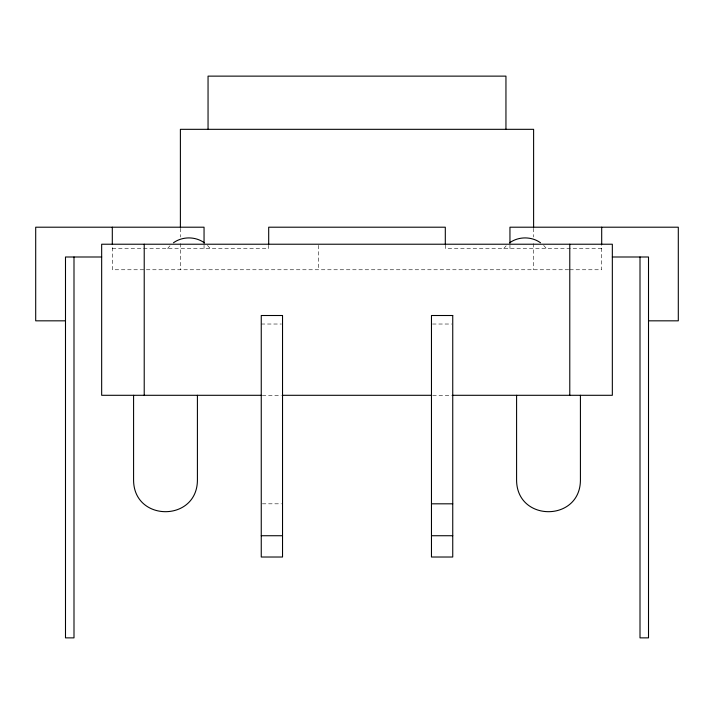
<?xml version="1.0" encoding="UTF-8"?>
<svg xmlns="http://www.w3.org/2000/svg" width="714" height="714" viewBox="0 0 714 714"><rect width="100%" height="100%" fill="white"/><g stroke="black" fill="none" stroke-linecap="round" stroke-linejoin="round"><path stroke-width="0.54" stroke-dasharray="3.57 2.68" d="M167.62 248.481L170.334 245.393M503.816 248.481L506.529 245.393M112.303 248.481L268.696 248.481L268.696 245.286M601.697 248.481L445.304 248.481L445.304 244.224M568.674 269.758L112.303 269.758L112.303 244.224M569.781 269.758L601.697 269.758L601.697 244.224M261.253 324.022L281.459 324.022M432.541 324.022L451.685 324.022M262.306 395.297L281.245 395.297M432.755 395.297L451.694 395.297M262.315 503.816L281.459 503.816M543.666 245.393L546.38 248.481M207.471 245.393L210.184 248.481M533.608 228.293L533.608 237.021M533.608 243.572L533.608 269.758M509.948 245.286L509.948 248.481M318.703 245.339L318.703 269.758M204.052 245.286L204.052 248.481M180.392 228.293L180.392 237.021M180.392 243.572L180.392 269.758"/><path stroke-width="1.07" d="M173.484 242.769C182.463 236.298 195.341 236.298 204.32 242.769M509.68 242.769C518.659 236.298 531.537 236.298 540.516 242.769M101.665 256.995L65.492 256.995L65.492 637.87L73.997 637.87L73.997 256.995M612.335 256.995L648.508 256.995L648.508 637.87L640.003 637.87L640.003 256.995M65.492 320.827L35.7 320.827L35.7 227.204L204.052 227.204L204.052 243.162M648.508 320.827L678.3 320.827L678.3 227.204L509.948 227.204L509.948 243.162M261.19 395.297L101.665 395.297L101.665 244.224L612.335 244.224L612.335 395.297L452.81 395.297M282.36 395.297L431.64 395.297M431.47 503.816L452.747 503.816M261.253 535.732L282.53 535.732M431.47 535.732L452.747 535.732M601.697 227.204L601.697 244.224M580.42 395.297L580.42 480.415C579.929 522.104 517.079 522.104 516.588 480.415L516.588 395.297M569.781 244.224L569.781 395.297M533.608 227.204L533.608 129.323L180.392 129.323L180.392 227.204M505.949 129.323L505.949 76.13L208.051 76.13L208.051 129.323M445.304 244.224L445.304 227.204L268.696 227.204L268.696 244.224M197.412 395.297L197.412 480.415C196.921 522.104 134.071 522.104 133.58 480.415L133.58 395.297M144.219 244.224L144.219 395.297M112.303 227.204L112.303 244.224M282.53 315.508L261.253 315.508L261.253 557.018L282.53 557.018L282.53 315.508M452.747 315.508L431.47 315.508L431.47 557.018L452.747 557.018L452.747 315.508"/></g></svg>
